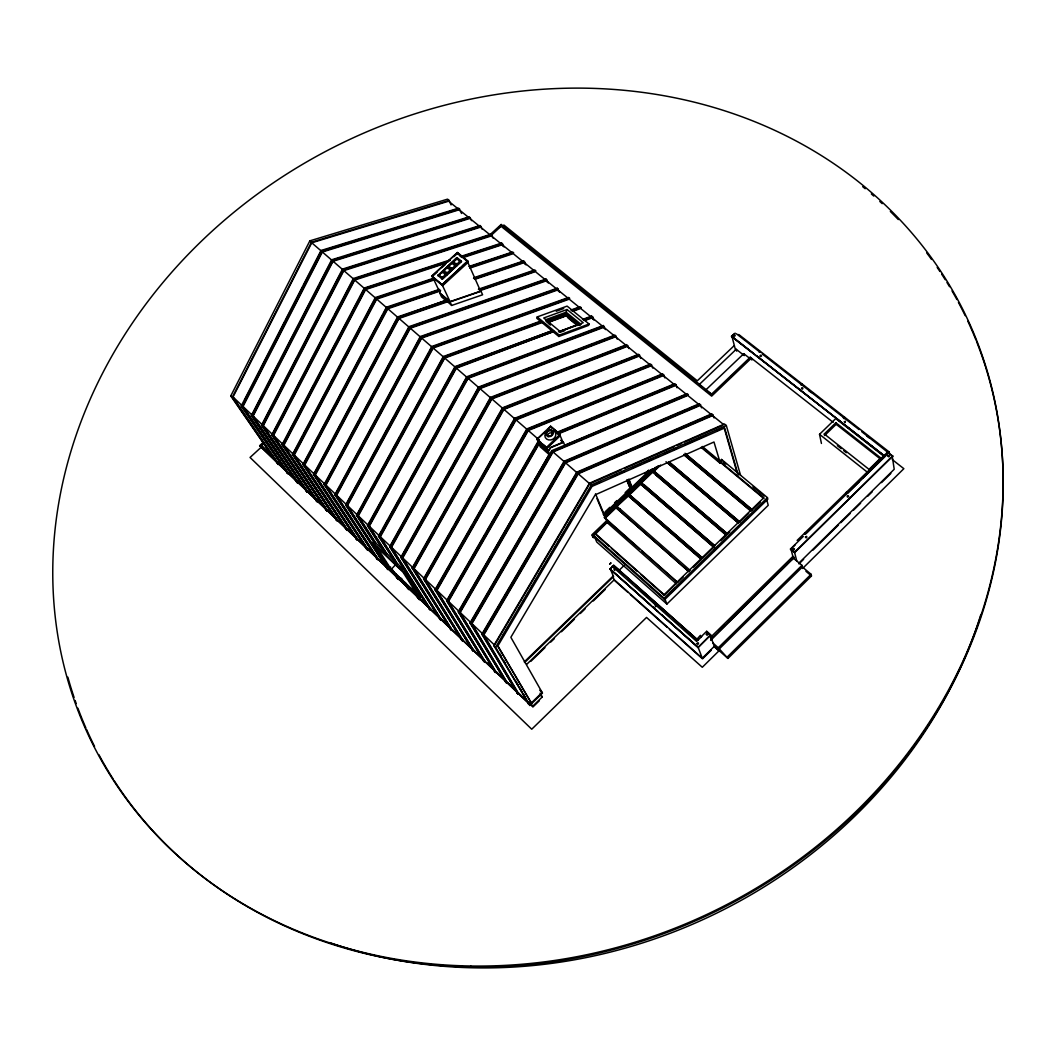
<?xml version="1.0" encoding="UTF-8"?>
<svg xmlns="http://www.w3.org/2000/svg" width="1056" height="1056" viewBox="0 0 1056 1056"><rect width="100%" height="100%" fill="white"/><g stroke="black" fill="none" stroke-linecap="round" stroke-linejoin="round"><path stroke-width="1.5" d="M696.551 639.646L700.445 635.329M696.788 640.873L696.551 640.24M806.269 533.465L805.2 534.283M797.135 540.421L887.819 451.889M888.452 451.849L889.363 452.074L888.571 452.602M553.582 332.152L558.822 336.494L588.641 325.367L589.076 324.007L567.112 306.108L537.227 316.919L536.818 318.292L542.005 322.568L444.734 358.076L358.34 515.896L375.804 543.048L385.493 552.275L384.872 552.856L385.955 553.885L386.562 553.304L369.31 526.297L456.39 368.174L553.793 331.465L552.631 330.515L454.951 366.63L367.448 525.65L384.872 552.856M411.708 446.2L455.215 367.158L552.631 330.515M565.765 313.579L567.032 309.514L583.216 322.727L559.957 331.373L543.734 317.988L567.032 309.514M558.822 336.494L559.244 335.122L589.076 324.007M565.805 314.688L566.148 313.606L580.008 324.931M565.778 316.061L566.029 315.242L577.579 324.694L577.315 325.512L568.088 317.948M844.232 421.516L845.222 422.532L845.381 421.172M696.445 639.487L696.445 641.058L697.409 639.817M381.071 232.65L458.146 208.916L448.642 201.194L311.744 242.788L233.006 397.003L278.718 463.914L278.137 464.442L230.762 395.934L309.857 240.847L447.546 199.148L449.117 200.429L451.07 204.917M278.137 464.442L232.254 397.36L311.441 242.233L449.117 200.429M413.754 234.762L468.785 217.549L459.202 209.774L322.37 251.988L243.025 406.507L288.341 473.128L287.773 473.656L241.27 405.913L320.998 250.51L458.634 208.151L461.617 213.484M245.018 399.722L259.222 372.029M260.726 369.125L284.658 322.476M286.15 319.572L302.61 287.509M304.102 284.592L321.301 251.064L311.744 242.788M287.773 473.656L242.273 406.864L322.067 251.434L459.69 209.009M455.915 233.746L479.49 226.261L469.854 218.42L333.062 261.268L253.123 416.09L298.043 482.407L297.462 482.935L251.354 415.483L331.69 259.789L469.273 216.784L471.61 220.638M296.485 482.011L297.066 481.47L252.107 415.127L263.419 393.215M267.181 385.915L279.246 362.551M280.751 359.634L318.424 286.625M319.942 283.694L331.993 260.33L339.86 257.875M297.462 482.935L252.371 416.447L332.772 260.713L470.342 217.655M490.288 235.026L480.572 227.132L343.847 270.613L263.3 425.74L307.811 491.753L307.23 492.294L261.518 425.132L342.474 269.122L479.992 225.496L482.315 229.337M263.036 423.298L283.536 383.803M285.054 380.873L297.211 357.469M298.729 354.539L326.819 300.406M328.337 297.475L340.494 274.072M307.23 492.294L262.535 426.096L343.556 270.059L481.061 226.367M463.901 256.054L501.151 243.857L491.37 235.91L354.71 280.038L273.544 435.455L317.645 501.164L317.064 501.706L271.762 434.848L353.338 278.533L490.776 234.26L493.099 238.102M316.074 500.755L316.655 500.214L272.514 434.478L292.987 395.261M294.492 392.357L333.155 318.305M334.673 315.401L352.862 280.54M317.064 501.706L272.791 435.824L354.42 279.484L491.872 235.132M446.371 263.063L365.666 289.529L283.866 445.249L327.545 510.642L326.964 511.183L282.071 444.629L364.28 288.024L450.133 259.934M314.147 384.608L282.823 444.259L273.544 435.455M315.678 381.691L327.901 358.42M329.432 355.502L336.296 342.408M337.828 339.504L350.051 316.219M351.582 313.315L358.459 300.208M359.977 297.304L364.571 288.578L403.366 275.867M326.964 511.183L283.114 445.619L365.376 288.974L448.114 261.875M434.095 279.985L376.702 299.086L294.268 455.11L337.511 520.186L336.93 520.727L292.459 454.489L375.302 297.581L433.039 278.414M335.927 519.776L336.521 519.222L293.225 454.12L302.452 436.63M303.996 433.712L310.926 420.592M312.47 417.674L333.247 378.312M334.792 375.395L339.412 366.643M340.943 363.739L375.593 298.135L432.986 279.048M336.93 520.727L293.502 455.479L376.411 298.544L434.135 279.338M440.524 290.915L387.816 308.735L304.735 465.049L347.556 529.795L346.975 530.35L302.94 464.429L386.417 307.217L439.441 289.331M309.844 452.47L303.692 464.046L294.268 455.11M311.375 449.579L318.292 436.55M319.836 433.66L326.753 420.644M328.284 417.74L335.201 404.725M336.745 401.821L382.853 315.005M384.397 312.101L386.707 307.758L439.415 289.978M346.975 530.35L303.983 465.432L387.539 308.18L440.55 290.281M447.414 301.831L399.023 318.45L315.295 475.068L357.667 539.484L357.086 540.025L313.487 474.434L397.624 316.932L446.028 300.353L451.678 305.461L482.592 294.782L481.034 291.258L478.513 289.146M356.07 539.062L356.664 538.507L314.239 474.065L332.059 440.708M333.604 437.818L340.573 424.763M342.131 421.859L390.152 331.967M391.697 329.063L397.901 317.473L446.028 300.353M357.086 540.025L314.543 475.451L398.746 317.896L447.15 301.303M550.532 291.179L556.723 289.001L546.572 280.751L410.322 328.231L325.934 485.153L367.858 549.226L367.264 549.78L324.113 484.532L408.91 326.713L545.952 279.048L548.262 282.995M358.433 421.674L324.865 484.136L315.295 475.068M360.004 418.77L397.478 349.048M399.036 346.144L409.187 327.254L399.023 318.45M367.264 549.78L325.182 485.536L410.045 327.69L547.074 279.972M568.088 298.228L557.858 289.912L421.7 338.105L336.653 495.317L378.114 559.046L377.533 559.601L334.818 494.696L420.288 336.574L557.238 288.209L559.548 292.208M376.504 558.624L377.084 558.056L335.584 494.3L339.478 487.093M341.035 484.202L360.532 448.153M362.089 445.276L375.342 420.75M376.9 417.872L411.206 354.42M412.764 351.529L420.552 337.115L457.697 323.994M377.533 559.601L335.9 495.713L421.423 337.564L558.373 289.133M387.856 569.501L345.616 504.926L431.746 346.513L568.603 297.436L569.738 298.373L432.907 347.516L346.698 505.956L387.856 569.501L388.45 568.933L347.45 505.573L433.171 348.044L569.224 299.152L579.533 307.52L572.18 310.2M386.826 568.511L387.42 567.943L346.368 504.544L381.731 439.52M383.302 436.63L388.014 427.957M389.585 425.066L394.297 416.407M395.868 413.516L428.089 354.275M429.66 351.384L432.023 347.054L546.44 305.989M375.804 543.048L375.184 543.629L374.114 542.612L356.492 515.249L443.309 356.532L541.055 320.932M358.024 513.414L375.289 481.866M376.86 478.988L399.63 437.395M401.188 434.531L430.228 381.454M431.798 378.576L442.794 358.499M375.184 543.629L357.575 516.292L444.47 357.535L542.203 321.895M381.652 500.821L368.201 525.254L358.34 515.896M383.236 497.944L387.974 489.324M389.558 486.446L400.633 466.33M402.217 463.452L410.124 449.077M385.955 553.885L368.544 526.693L456.126 367.646L553.793 331.465M609.761 337.603L614.394 335.848L603.847 327.281L468.138 378.352L380.358 536.778L397.412 563.627L396.792 564.208L378.484 536.131L466.699 376.807L603.214 325.538L605.484 329.591M380.041 534.283L381.638 531.406M383.236 528.528L388.014 519.882M389.611 517.004L420.71 460.852M422.308 457.974L459.782 390.298M461.38 387.42L466.95 377.335L456.39 368.174M396.792 564.208L379.592 537.187L467.874 377.824L604.375 326.489M492.241 397.346L626.182 345.431L615.569 336.798L479.978 388.621L391.499 547.338L430.544 609.22L429.95 609.8L389.624 546.691L478.54 387.064L614.922 335.056L617.179 339.095M433.382 469.088L390.377 546.282L380.358 536.778M434.98 466.224L478.79 387.592L468.138 378.352M429.95 609.8L390.733 547.747L479.728 388.093L616.097 336.006M638.075 355.08L627.37 346.394L491.911 398.97L402.719 557.99L441.263 619.476L440.656 620.057L400.831 557.33L490.459 397.412L626.723 344.626L628.927 348.572M402.389 555.496L408.012 545.464M409.622 542.599L431.297 503.923M432.907 501.059L451.374 468.112M452.971 465.247L465.023 443.771M466.62 440.906L485.1 407.959M486.697 405.095L490.71 397.927L479.978 388.621M440.656 620.057L401.953 558.4L491.66 398.442L627.898 345.589M650.047 364.808L639.263 356.057L503.95 409.398L414.031 568.722L452.06 629.812L451.453 630.392L412.13 568.062L502.498 407.827L638.603 354.288L640.86 358.38M450.371 629.35L450.978 628.782L412.896 567.64L442.847 514.549M444.457 511.672L494.644 422.704M496.267 419.839L502.735 408.355L520.978 401.174M451.453 630.392L413.266 569.144L503.699 408.883L639.804 355.252M618.116 392.489L662.125 374.616L651.248 365.785L516.08 419.918L425.436 579.533L462.937 640.226L462.33 640.794L423.522 578.873L514.615 418.334L650.588 364.016L652.819 368.095M453.394 527.155L424.288 578.45L414.031 568.722M455.017 524.304L467.148 502.933M468.758 500.082L480.889 478.711M482.513 475.86L514.853 418.862L648.529 365.416M462.33 640.794L424.67 579.955L515.83 419.39L651.79 364.993M631.844 402.006L674.282 384.503L663.326 375.606L528.304 430.518L436.92 590.436L473.893 650.707L473.286 651.288L435.006 589.763L526.838 428.934L662.666 373.811L664.871 377.89M472.177 650.232L472.784 649.651L435.772 589.34L472.454 525.096M474.078 522.245L518.918 443.731M520.555 440.88L527.076 429.449L542.243 423.298M473.286 651.288L436.168 590.858L528.066 430.003L663.868 374.801M538.996 444.048L448.496 601.418L484.928 661.267L484.321 661.848L446.582 600.745L539.167 439.613M485.153 534.534L447.335 600.323L436.92 590.436M486.79 531.67L533.636 450.146M535.286 447.282L539.392 440.128M484.321 661.848L447.744 601.854L538.758 443.546M540.844 442.464L537.478 439.547L539.233 443.441L548.196 451.216L550.321 447.533L562.98 442.253L559.772 434.768L555.258 430.888M549.529 454.582L548.262 451.744L550.572 447.744L563.482 442.358L564.709 445.21L551.839 450.608L549.278 454.37L458.251 611.82L495.436 672.5L496.043 671.92L460.178 612.493L553.067 451.981L687.773 395.459L698.887 404.488M494.327 671.431L494.934 670.85L459.004 611.384L549.278 454.37M495.436 672.5L459.413 612.929L552.829 451.466L688.314 394.654L687.086 393.65L564.709 445.21M655.235 438.86L711.335 414.599L700.128 405.504L565.594 462.845L471.94 623.66L507.25 682.638L506.642 683.219L469.999 622.974L564.115 461.248L699.442 403.682L701.633 407.827M526.244 527.208L470.765 622.538L460.178 612.493M527.894 524.357L545.292 494.485M546.942 491.634L564.34 461.749L686.796 409.636M506.642 683.219L471.187 624.096L565.369 462.33L700.682 404.686M723.888 424.789L712.589 415.615L578.226 473.801L483.806 634.907L518.536 693.436L517.928 694.03L481.853 634.22L576.748 472.19L711.889 413.794L714.067 417.925M516.793 692.947L517.4 692.353L482.618 633.785L576.959 472.705L653.783 439.494M517.928 694.03L483.041 635.356L578.015 473.299L713.143 414.81M738.21 475.055L724.654 427.957L592.033 486.407L497.878 645.916L531.696 703.679L529.861 705.461L493.799 645.559L589.486 483.226L724.442 423.984L726.33 425.515L740.52 475.16M529.861 705.461L495.607 647.275L591.4 484.902L726.33 425.515M503.105 635.474L504.768 632.65M506.431 629.825L508.939 625.588M518.932 608.652L520.595 605.827M523.09 601.59L524.766 598.778M526.429 595.954L528.092 593.129M530.587 588.892L532.264 586.067M533.927 583.242L536.422 579.018M538.916 574.781L543.919 566.306M546.414 562.069L548.077 559.258M550.585 555.02L552.248 552.196M553.912 549.371L556.406 545.134M558.083 542.309L559.746 539.484M561.409 536.672L563.904 532.435M566.412 528.198L571.402 519.724M578.068 508.438L579.731 505.613M582.239 501.376L583.902 498.551M614.024 569.092L614.381 570.372L615.41 569.369M391.195 569.356L377.005 547.338L402.943 572.062L416.724 593.762L391.195 569.356L395.789 564.498M801.966 565.356L802.388 567.019L811.087 574.292L811.483 575.942L727.94 658.416L718.291 647.764L801.966 565.356L793.307 558.109L790.957 560.419M718.846 649.321L802.388 567.019M802.56 568.484L903.857 468.679L892.228 459.571M727.399 656.872L811.087 574.292M701.197 636.676L706.662 631.303L710.701 635.092L698.042 647.539L609.919 568.986L613.747 565.303L698.029 640.24M861.67 431.627L892.742 456.218L794.548 552.71L790.469 549.028L803.286 536.448M806.784 533.016L859.241 481.51M862.739 478.078L884.888 456.337L731.438 336.191L735.161 333.142M697.448 640.715L701.686 636.557M847.77 493.126L888.664 452.971C890.089 450.001 885.232 452.971 888.65 452.879M790.561 549.384L795.221 544.817M698.042 647.539L710.582 634.762M892.676 455.836L794.455 552.354L790.469 549.028M710.358 637.534L792.871 556.433L794.112 557.462L710.648 640.398M710.939 639.078L713.302 636.768M719.176 630.986L725.063 625.205M728.587 621.733L748.598 602.065M760.36 590.502L762.709 588.192M769.771 581.249L774.484 576.616M780.358 570.834L787.42 563.891M711.572 638.603L794.112 557.462M526.865 664.198L614.249 579.77L702.266 658.192L714.292 646.351L727.94 658.416M798.785 563.204L894.208 469.273L892.254 456.258M711.256 650.232L702.517 658.838L669.517 629.442M798.956 563.891L803.616 559.31M812.909 550.163L838.504 524.977M840.827 522.68L850.133 513.52M853.618 510.088L860.6 503.224M867.57 496.36L872.23 491.779M881.522 482.618L890.828 473.458M880.717 457.908L869.035 469.379L824.3 434.003L835.877 422.743L880.717 457.908L880.955 459.439M821.436 443.454L819.522 434.32L835.732 418.572L884.294 456.601M835.877 422.743L836.18 424.288L824.604 435.547L824.3 434.003M657.967 466.052L604.388 517.4L677.464 582.199L664.409 595.386L664.145 594.686L763.686 497.825L720.377 461.749L720.878 460.786L719.624 460.825L702.412 446.49M701.342 559.442L702.478 557.872L629.35 494.512L628.122 495.7L701.342 559.442L693.475 567.085M632.491 497.468L702.583 558.228L713.79 547.312L714.925 545.754L644.622 485.311M683.918 454.846L750.935 511.157L752.083 509.586L685.001 453.288M642.101 551.298L677.582 582.556L683.219 577.064M720.628 540.672L726.211 535.234L652.648 472.19L653.862 471.016L727.346 533.663L726.106 534.864L655.657 474.738M729.683 531.854L727.452 534.032L653.862 471.016M669.227 462.238L739.834 521.981L748.717 513.322M686.466 454.793L752.176 509.969L760.36 501.996M767.435 497.627L767.844 499.158L664.686 599.61L664.132 598.198L767.435 497.627L721.565 459.452L720.35 460.627L720.997 461.168M670.56 592.733L675.233 588.179M681.094 582.476L689.291 574.49M691.64 572.207L693.977 569.923M713.896 550.546L718.582 545.978M724.429 540.276L733.801 531.155M745.523 519.75L747.859 517.466M756.056 509.494L763.092 502.643M594.62 537.108L596.785 542.058L666.904 604.045L768.227 505.309L766.603 499.224M528.158 703.824L528.766 703.23L259.657 445.672L263.3 442.345M307.745 491.938L530.257 704.933L542.48 693.066L510.853 637.309L595.175 494.842L713.975 442.002L719.624 460.825M540.118 693.172L542.269 696.947L532.541 706.398L518.285 692.762M539.378 700.709L532.897 707.005L530.35 702.649M524.278 661.874L613.272 575.929M618.737 570.649L624.083 565.501M524.634 662.495L613.576 576.602L610.302 569.105M505.507 682.15L506.128 681.556L471.61 623.938M530.759 661.399L544.922 647.711M550.823 642.008L554.36 638.59M561.436 631.752L574.424 619.212M580.325 613.51L585.037 608.942M593.3 600.97L605.101 589.565M720.377 461.749L719.981 463.109L719.664 461.96L720.878 460.786M610.064 569.329L613.747 565.303M664.686 599.61L593.894 536.633L594.515 536.039L593.432 537.583L592.838 537.055L591.875 534.864L606.751 520.595L595.518 493.838M593.432 537.583L592.469 535.392L607.966 520.529M593.894 536.633L593.248 535.168L595.109 533.386L664.145 594.686M608.982 546.15L595.426 534.112L608.282 521.268M483.212 660.792L483.82 660.211L448.193 601.709M833.158 422.321L750.222 357.232L711.638 394.112L501.164 224.492L489.152 235.501M721.208 385.942L711.863 394.878L705.461 389.717M730.567 377.005L743.411 364.716M461.234 639.751L461.842 639.184L425.146 579.836M605.101 511.87L609.827 507.342M614.552 502.828L616.902 500.557M625.165 492.65L629.891 488.123M645.19 473.471L648.714 470.105M603.346 514.642L630.485 488.638L626.987 479.582M649.308 470.606L631.712 487.463L628.848 480.005M627.594 480.097L631.092 489.152L603.94 515.17L597.01 498.683M652.265 468.877L632.32 487.978L628.874 479.028M604.362 516.331L655.578 467.254M606.025 516.305L609.589 512.886M616.73 506.048L620.294 502.616M623.872 499.198L635.765 487.793M644.094 479.82L658.376 466.132M615.806 507.5L688.855 571.586L615.806 507.5L617.034 506.312L620.176 509.282M713.79 547.312L640.398 483.925L641.626 482.75L713.803 545.054M605.959 517.453L615.965 507.87M628.267 496.069L617.034 506.312M631.488 496.61L629.495 494.894L640.543 484.308M654.007 471.398L660.594 465.089M733.867 345.946L697.29 380.807L503.818 224.981M699.072 384.701L736.23 349.272L744.256 355.582L743.78 353.681L705.342 390.39M428.881 608.771L429.475 608.203L391.248 547.655M884.888 456.337L731.544 336.587L734.263 334M735.583 350.262L731.993 336.56L734.118 334.541M439.586 619.027L440.18 618.46L402.455 558.294M415.048 591.386L419.905 599.042L419.311 599.61L417.226 595.478M374.114 542.612L374.194 541.517L372.966 542.678L389.44 568.194L420.248 597.656L421.463 596.508M395.538 573.738L398.864 578.899L398.27 579.467L392.832 570.148M420.248 597.656L404.356 572.59L405.596 571.415L397.412 563.627M560.142 434.386L546.454 447.797L560.142 434.386L550.625 426.215L536.804 439.23L546.916 448.351L560.208 435.785L555.707 431.917M405.24 582.516L409.345 588.931L408.751 589.499L406.652 585.354M389.44 568.194L390.641 567.059M395.696 563.165L396.317 562.584L380.094 537.068M536.963 439.573L545.015 431.983M548.473 428.723L550.625 426.215M366.247 548.803L366.841 548.249L325.763 485.509M345.959 529.386L346.553 528.832L304.577 465.406M325.961 510.233L326.555 509.692L283.734 445.619M306.253 491.357L306.834 490.816L263.182 426.109M286.81 472.732L287.377 472.204L242.946 406.916M456.971 257.585L437.91 275.563L456.971 257.585L461.485 261.558L442.226 279.193L437.738 275.194M461.314 261.188L442.226 279.193M261.36 445.262L263.776 443.045M490.697 235.211L493.099 233.006M499.105 227.515L501.508 225.311L501.164 224.492M264.185 443.296L261.756 445.526L272.474 455.783M491.449 235.118L501.085 226.301L711.652 396.132L751.384 358.142L751.859 360.03M260.99 447.44L250.048 457.459L531.736 729.221L646.536 617.43L702.293 667.273L719.162 650.654L719.387 651.301L714.529 646.998L710.213 635.118L706.794 632.095M467.742 261.017L442.055 285.067L467.742 261.017L457.459 252.503L431.666 276.091L442.596 285.74L467.914 262.535M453.988 256.595L457.604 253.295L467.425 261.426L480.559 291.152L450.054 301.633L442.081 284.645L460.178 268.066M462.594 265.848L467.425 261.426M431.838 276.461L457.459 252.503M450.054 301.633L440.378 293.462L432.313 276.421L437.131 272.012M441.949 267.604L445.566 264.304M655.288 605.431L655.486 606.87L656.449 605.656M760.294 355.357C758.63 357.271 763.105 356.453 760.914 355.238M591.4 485.852L600.442 481.866M610.988 477.22L617.021 474.566M620.03 473.246L624.558 471.253M632.082 467.927L641.137 463.954M644.147 462.62L653.189 458.634M656.198 457.314L659.221 455.981M663.736 453.988L669.768 451.334M672.778 450.014L677.305 448.021M684.842 444.695L705.936 435.402M716.496 430.756L722.515 428.102M591.202 483.08L621.35 469.828M624.373 468.508L674.124 446.648M677.147 445.328L681.661 443.335M684.684 442.015L722.383 425.462M689.819 408.355L694.36 406.415M566.188 444.88L620.347 422.189M623.357 420.935L627.871 419.034M630.881 417.78L686.532 394.456L675.497 385.493L558.822 433.699M557.581 432.63L580.312 423.258M583.348 422.004L628.808 403.247M557.172 433.765L676.051 384.688L677.028 387.763M555.931 432.709L674.824 383.698L676.051 384.688M545.279 422.057L615.08 393.716M524.027 399.973L545.318 391.591M548.354 390.403L555.958 387.407M558.994 386.206L580.285 377.824M583.334 376.636L636.557 355.687M480.322 387.011L498.815 379.949M501.904 378.774L512.688 374.656M515.764 373.481L592.812 344.071M595.901 342.896L606.685 338.778M471.583 375.593L578.002 335.61M581.09 334.448L602.686 326.33L592.218 317.83L584.879 320.549M583.717 319.612L591.056 316.892L580.681 308.458L573.329 311.137M583.625 320.417L592.746 317.051L593.842 320.06M558.492 331.782L577.579 324.694M559.825 331.65L577.447 325.103L565.897 315.652L548.275 322.093M560.063 332.35L564.67 330.634M582.463 319.48L591.584 316.1L592.746 317.051M445.117 356.506L540.844 321.618M546.19 320.879L566.148 313.606M546.11 321.156L566.069 313.87L579.916 325.208M547.391 321.407L551.998 319.73M555.06 318.608L562.742 315.81M547.312 321.684L551.905 320.008M546.929 322.225L566.029 315.242M548.143 322.502L564.3 316.589M545.807 319.651L566.188 312.233L581.104 324.43M556.235 311.243L563.706 308.537M549.529 304.88L566.531 298.782M463.888 321.803L547.444 292.274M410.731 326.713L545.45 279.84L535.366 271.643L479.873 290.69M478.487 289.225L534.758 269.966L535.867 270.864L479.609 290.162M481.84 288.697L532.712 271.273M446.292 300.881L441.58 296.908L439.903 293.357L450.028 301.91L481.034 291.258M473.748 277.768L523.644 260.938L525.967 264.884M473.524 278.454L523.142 261.716L513.203 253.651L469.775 268.105M474.857 278.692L524.753 261.835M474.632 279.378L524.251 262.614L534.244 270.745M470.026 267.406L513.704 252.872L512.609 251.975L468.917 266.495M470.224 266.68L510.55 253.268M461.063 256.357L501.653 243.078L503.963 246.919M409.583 273.834L449.935 260.621M462.158 257.268L502.748 243.976M463.452 257.466L502.247 244.741L512.107 252.754M356.73 278.084L380.028 270.574M386.232 268.58L409.53 261.07M412.632 260.066L488.73 235.528M363.198 263.195L342.764 269.676L333.062 261.268M369.481 261.188L449.632 235.739M346.144 255.908L410.612 235.752M322.872 250.589L377.929 233.627M759.726 351.212L760.32 352.374L758.921 351.978M805.609 532.752L804.58 533.755M612.889 566.927C616.084 565.871 610.711 564.683 612.889 566.927L653.638 603.24M654.337 603.517L653.598 602.356L655.156 602.474M887.634 452.615L886.974 452.324M738.738 334.488L889.416 452.166M736.349 333.749L758.314 350.896M762.194 353.932L859.082 429.607M808.79 390.641L811.364 392.66M866.91 436.049L869.484 438.055M890.155 454.199L892.742 456.218M731.993 336.56L753.918 353.72M756.492 355.74L841.592 422.36M844.166 424.38L884.149 455.677M836.18 424.288L879.674 458.436M751.582 358.934L750.222 357.232M743.78 353.681L749.549 358.222M837.382 445.645L841.21 448.668M843.757 450.688L846.318 452.707M819.522 434.32L867.94 472.666M501.508 225.311L511.764 233.587M514.325 235.646L516.899 237.719M519.46 239.791L565.633 277.015M568.207 279.074L577.183 286.321M579.744 288.38L582.318 290.453M584.879 292.525L631.052 329.749M633.626 331.808L636.187 333.881M640.042 336.983L642.602 339.055M645.163 341.114L696.472 382.47M699.046 384.542L701.606 386.615M570.847 318.806L573.368 320.866M575.876 322.925L578.398 324.984M548.077 323.189L550.4 325.09M537.227 316.919L559.244 335.122M542.005 322.568L552.42 331.188M457.631 252.872L467.9 261.386M459.32 255.42L461.776 257.453M457.142 257.954L461.485 261.558M723.268 462.053L725.749 464.112M752.994 486.79L764.135 496.069M720.588 462.515L763.871 498.577L763.686 497.825M702.042 447.269L719.664 461.96M701.131 447.401L719.981 463.109M794.284 558.162L793.056 557.132L791.05 549.358L794.534 552.262L796.765 561M805.913 571.283L811.483 575.942M683.786 454.463L750.842 510.787M665.993 461.723L738.593 523.182L667.88 463.016M432.313 276.421L442.081 284.645M431.666 276.091L441.883 284.711M669.095 461.842L739.834 521.981M624.756 452.034L626.01 453.103M640.398 483.925L713.684 546.955M550.77 426.558L560.287 434.729M628.122 495.7L701.224 559.086M561.119 440.312L563.482 442.358M560.736 440.312L562.98 442.253M309.857 240.847L311.441 242.233M320.998 250.51L322.067 251.434M331.69 259.789L332.772 260.713M342.474 269.122L343.556 270.059M353.338 278.533L354.42 279.484M364.28 288.024L365.376 288.974M375.302 297.581L376.411 298.544M386.417 307.217L387.539 308.18M397.624 316.932L398.746 317.896M408.91 326.713L410.045 327.69M420.288 336.574L421.423 337.564M431.746 346.513L432.907 347.516M443.309 356.532L444.47 357.535M454.951 366.63L456.126 367.646M466.699 376.807L467.874 377.824M478.54 387.064L479.728 388.093M490.459 397.412L491.66 398.442M502.498 407.827L503.699 408.883M514.615 418.334L515.83 419.39M526.838 428.934L528.066 430.003M551.839 450.608L552.829 451.466M564.115 461.248L565.369 462.33M576.748 472.19L578.015 473.299M589.486 483.226L591.4 484.902M322.37 251.988L331.993 260.33M343.847 270.613L353.628 279.088M354.71 280.038L364.571 288.578M365.666 289.529L375.593 298.135M376.702 299.086L386.707 307.758M387.816 308.735L397.901 317.473M410.322 328.231L420.552 337.115M421.7 338.105L432.023 347.054M433.171 348.044L443.573 357.06M444.734 358.076L455.215 367.158M491.911 398.97L502.735 408.355M503.95 409.398L514.853 418.862M516.08 419.918L527.076 429.449M528.304 430.518L538.164 439.072M553.067 451.981L564.34 461.749M565.594 462.845L576.959 472.705M578.226 473.801L589.697 483.74L494.564 645.11L483.806 634.907M543.101 444.418L546.467 447.335L548.196 451.216M536.804 439.23L546.295 447.467M548.262 451.744L538.811 443.533L540.329 446.899L549.516 454.885M620.03 508.9L690.109 570.372M605.84 519.38L639.646 549.146M607.042 522.456L676.328 583.77M710.701 635.092L706.662 631.303M713.17 643.249L718.291 647.764M613.892 565.646L696.815 639.157M613.655 565.871L623.436 574.543M628.333 578.886L633.217 583.216M635.659 585.394L665.016 611.411M667.458 613.576L669.9 615.754M674.797 620.083L679.694 624.426M682.136 626.591L696.815 639.606M611.437 548.341L637.309 571.309M641.005 574.596L664.409 595.386M593.248 535.168L664.132 598.198M653.941 603.517L695.944 640.781M613.958 572.352L650.522 604.837M652.951 607.002L657.822 611.345M661.478 614.592L698.042 647.077L702.266 658.192M609.919 568.986L697.924 647.209M627.977 592.416L614.539 580.444L613.034 576.985M630.419 594.594L667.075 627.264M233.006 397.003L242.022 405.557M243.025 406.507L252.107 415.127M253.123 416.09L262.271 424.763M263.3 425.74L272.514 434.478M283.866 445.249L293.225 454.12M304.735 465.049L314.239 474.065M325.934 485.153L335.584 494.3M336.653 495.317L346.368 504.544M347.45 505.573L357.245 514.853M369.31 526.297L379.249 535.722M391.499 547.338L401.597 556.921M402.719 557.99L412.896 567.64M425.436 579.533L435.772 589.34M448.496 601.418L459.004 611.384M471.94 623.66L482.618 633.785M230.762 395.934L232.254 397.36M241.27 405.913L242.273 406.864M251.354 415.483L252.371 416.447M261.518 425.132L262.535 426.096M271.762 434.848L272.791 435.824M282.071 444.629L283.114 445.619M292.459 454.489L293.502 455.479M302.94 464.429L303.983 465.432M313.487 474.434L314.543 475.451M324.113 484.532L325.182 485.536M334.818 494.696L335.9 495.713M345.616 504.926L346.698 505.956M356.492 515.249L357.575 516.292M367.448 525.65L368.544 526.693M378.484 536.131L379.592 537.187M389.624 546.691L390.733 547.747M400.831 557.33L401.953 558.4M412.13 568.062L413.266 569.144M423.522 578.873L424.67 579.955M435.006 589.763L436.168 590.858M446.582 600.745L447.744 601.854M458.251 611.82L459.413 612.929M469.999 622.974L471.187 624.096M481.853 634.22L483.041 635.356M493.799 645.559L495.607 647.275M539.748 690.202L542.137 692.459L529.901 704.326L530.257 704.933M539.906 694.703L542.269 696.947M386.562 553.304L396.317 562.584M398.759 567.059L402.283 570.412M372.966 542.678L404.356 572.59M531.696 703.679L498.102 646.76M269.993 455.149L275.933 460.838M279.497 464.244L283.061 467.663M289.001 473.339L294.941 479.028M298.505 482.434L305.633 489.258M308.009 491.528L311.573 494.947M316.325 499.488L325.829 508.583M328.205 510.866L340.085 522.232M347.213 529.056L359.093 540.421M362.657 543.827L387.605 567.706M392.357 572.246L406.613 585.895M408.989 588.166L416.117 594.99M419.681 598.396L435.125 613.18M439.877 617.72L450.569 627.964M452.945 630.234L462.449 639.329M467.201 643.87L482.645 658.654M487.397 663.194L493.337 668.884M496.901 672.289L505.217 680.249M507.593 682.532L511.157 685.938M275.616 461.182L259.657 445.672M277.992 463.465L305.369 489.654M391.618 569.131L398.27 579.467M390.562 568.128L397.228 578.464M359 517.572L374.735 542.032M369.072 526.601L385.493 552.275M408.751 589.499L401.122 578.226L407.695 588.496M418.255 598.594L411.748 588.39L419.311 599.61M413.978 590.37L415.602 592.918M499.567 653.611L501.23 656.449M503.738 660.7L505.402 663.538M515.42 680.552L517.915 684.803M519.592 687.641L522.086 691.891M523.763 694.729L525.426 697.567M450.028 301.91L451.678 305.461M442.728 271.154L447.044 274.771M447.533 266.746L451.862 270.362M452.338 262.35L456.68 265.954M457.604 253.295L458.093 254.404M595.109 533.386L595.426 534.112M550.757 427.02L551.206 428.05M604.388 517.4L604.85 518.509M501.653 243.078L502.867 246.035M523.644 260.938L524.858 263.987M664.699 598.435L666.904 604.045M545.952 279.048L547.127 282.084M626.974 480.572L629.31 486.618M557.238 288.209L558.386 291.232M641.626 482.75L652.648 472.19M591.584 316.1L592.68 319.123M603.214 325.538L604.283 328.548M721.565 459.452L722.04 461.023M724.02 427.442L737.141 472.982M736.23 349.272L736.718 351.16M549.067 430.386A5.584 4.831 -23.5 0 1 555.641 435.772A5.584 4.831 -23.5 0 1 546.691 439.098A5.584 4.831 -23.5 0 1 548.394 430.637M547.747 436.59A2.983 2.574 -23.5 0 1 552.842 433.633M967.877 321.288A485.681 426.254 -26.3 0 1 975.955 340.006M976.536 341.471A485.681 426.254 -26.3 0 1 985.512 366.788M985.987 368.306A485.681 426.254 -26.3 0 1 708.734 914.773A485.681 426.254 -26.3 0 1 114.035 780.41M113.19 779.09A485.681 426.254 -26.3 0 1 98.881 754.684M94.552 746.368A485.681 426.254 -26.3 0 1 86.552 729.472M85.892 727.967A485.681 426.254 -26.3 0 1 77.893 708.193M76.217 703.586A485.681 426.254 -26.3 0 1 75.134 700.511M74.078 697.422A485.681 426.254 -26.3 0 1 67.861 677.16M862.699 186.674A485.681 426.254 -26.3 0 1 865.194 188.72M871.345 193.948A485.681 426.254 -26.3 0 1 873.787 196.06M879.806 201.458A485.681 426.254 -26.3 0 1 882.182 203.65M890.34 211.477A485.681 426.254 -26.3 0 1 898.3 219.556M926.693 252.886A485.681 426.254 -26.3 0 1 931.537 259.433M937.174 267.432A485.681 426.254 -26.3 0 1 939.919 271.484M941.714 274.217A485.681 426.254 -26.3 0 1 945.252 279.721M946.981 282.506A485.681 426.254 -26.3 0 1 949.542 286.704M952.037 290.941A485.681 426.254 -26.3 0 1 956.881 299.521M958.439 302.425A485.681 426.254 -26.3 0 1 965.197 315.652M980.866 614.513A479.371 421.529 -26.3 0 1 329.63 942.599M887.938 455.941C889.192 458.806 890.353 453.697 887.938 455.941M848.588 496.36C846.82 499.092 846.595 493.852 848.588 496.36M846.146 492.545C847.374 495.449 848.588 490.274 846.146 492.545M843.427 417.793C844.642 420.592 845.83 415.576 843.427 417.793M805.438 536.963C806.626 539.906 807.893 534.679 805.438 536.963M793.056 549.133C794.231 552.077 795.511 546.85 793.056 549.133M800.646 384.371C801.821 387.103 803.009 382.193 800.646 384.371M801.504 388.331C802.666 391.063 803.854 386.153 801.504 388.331M706.332 634.3C707.454 637.336 708.84 631.976 706.332 634.3M697.079 643.381C698.188 646.43 699.587 641.058 697.079 643.381M733.854 335.425C734.963 338.052 736.151 333.3 733.854 335.425M609.734 564.023L610.87 563.046L609.734 564.023M581.196 307.666L572.075 310.992L570.926 310.055L580.048 306.742L581.196 307.666M548.526 436.603A3.736 3.221 -23.5 0 0 553.133 432.247A3.736 3.221 -23.5 0 0 547.074 431.191A3.736 3.221 -23.5 0 0 548.526 436.603M548.737 435.943A2.983 2.587 -23.5 0 0 552.42 432.472A2.983 2.587 -23.5 0 0 547.576 431.627A2.983 2.587 -23.5 0 0 548.737 435.943M470.738 966.016A486.301 426.624 -26.3 0 0 965.065 314.002A486.301 426.624 -26.3 0 0 148.012 301.277A486.301 426.624 -26.3 0 0 470.738 966.016M441.87 276.91A2.455 2.02 -25.1 0 0 444.55 273.808A2.455 2.02 -25.1 0 0 440.497 273.689A2.455 2.02 -25.1 0 0 441.87 276.91M446.688 272.488A2.455 2.02 -24.9 0 0 449.368 269.399A2.455 2.02 -24.9 0 0 445.315 269.28A2.455 2.02 -24.9 0 0 446.688 272.488M451.506 268.079A2.455 2.02 -24.7 0 0 454.186 265.003A2.455 2.02 -24.7 0 0 450.12 264.884A2.455 2.02 -24.7 0 0 451.506 268.079M456.311 263.683A2.455 2.006 -24.5 0 0 458.99 260.594A2.455 2.006 -24.5 0 0 454.925 260.489A2.455 2.006 -24.5 0 0 456.311 263.683"/></g></svg>
